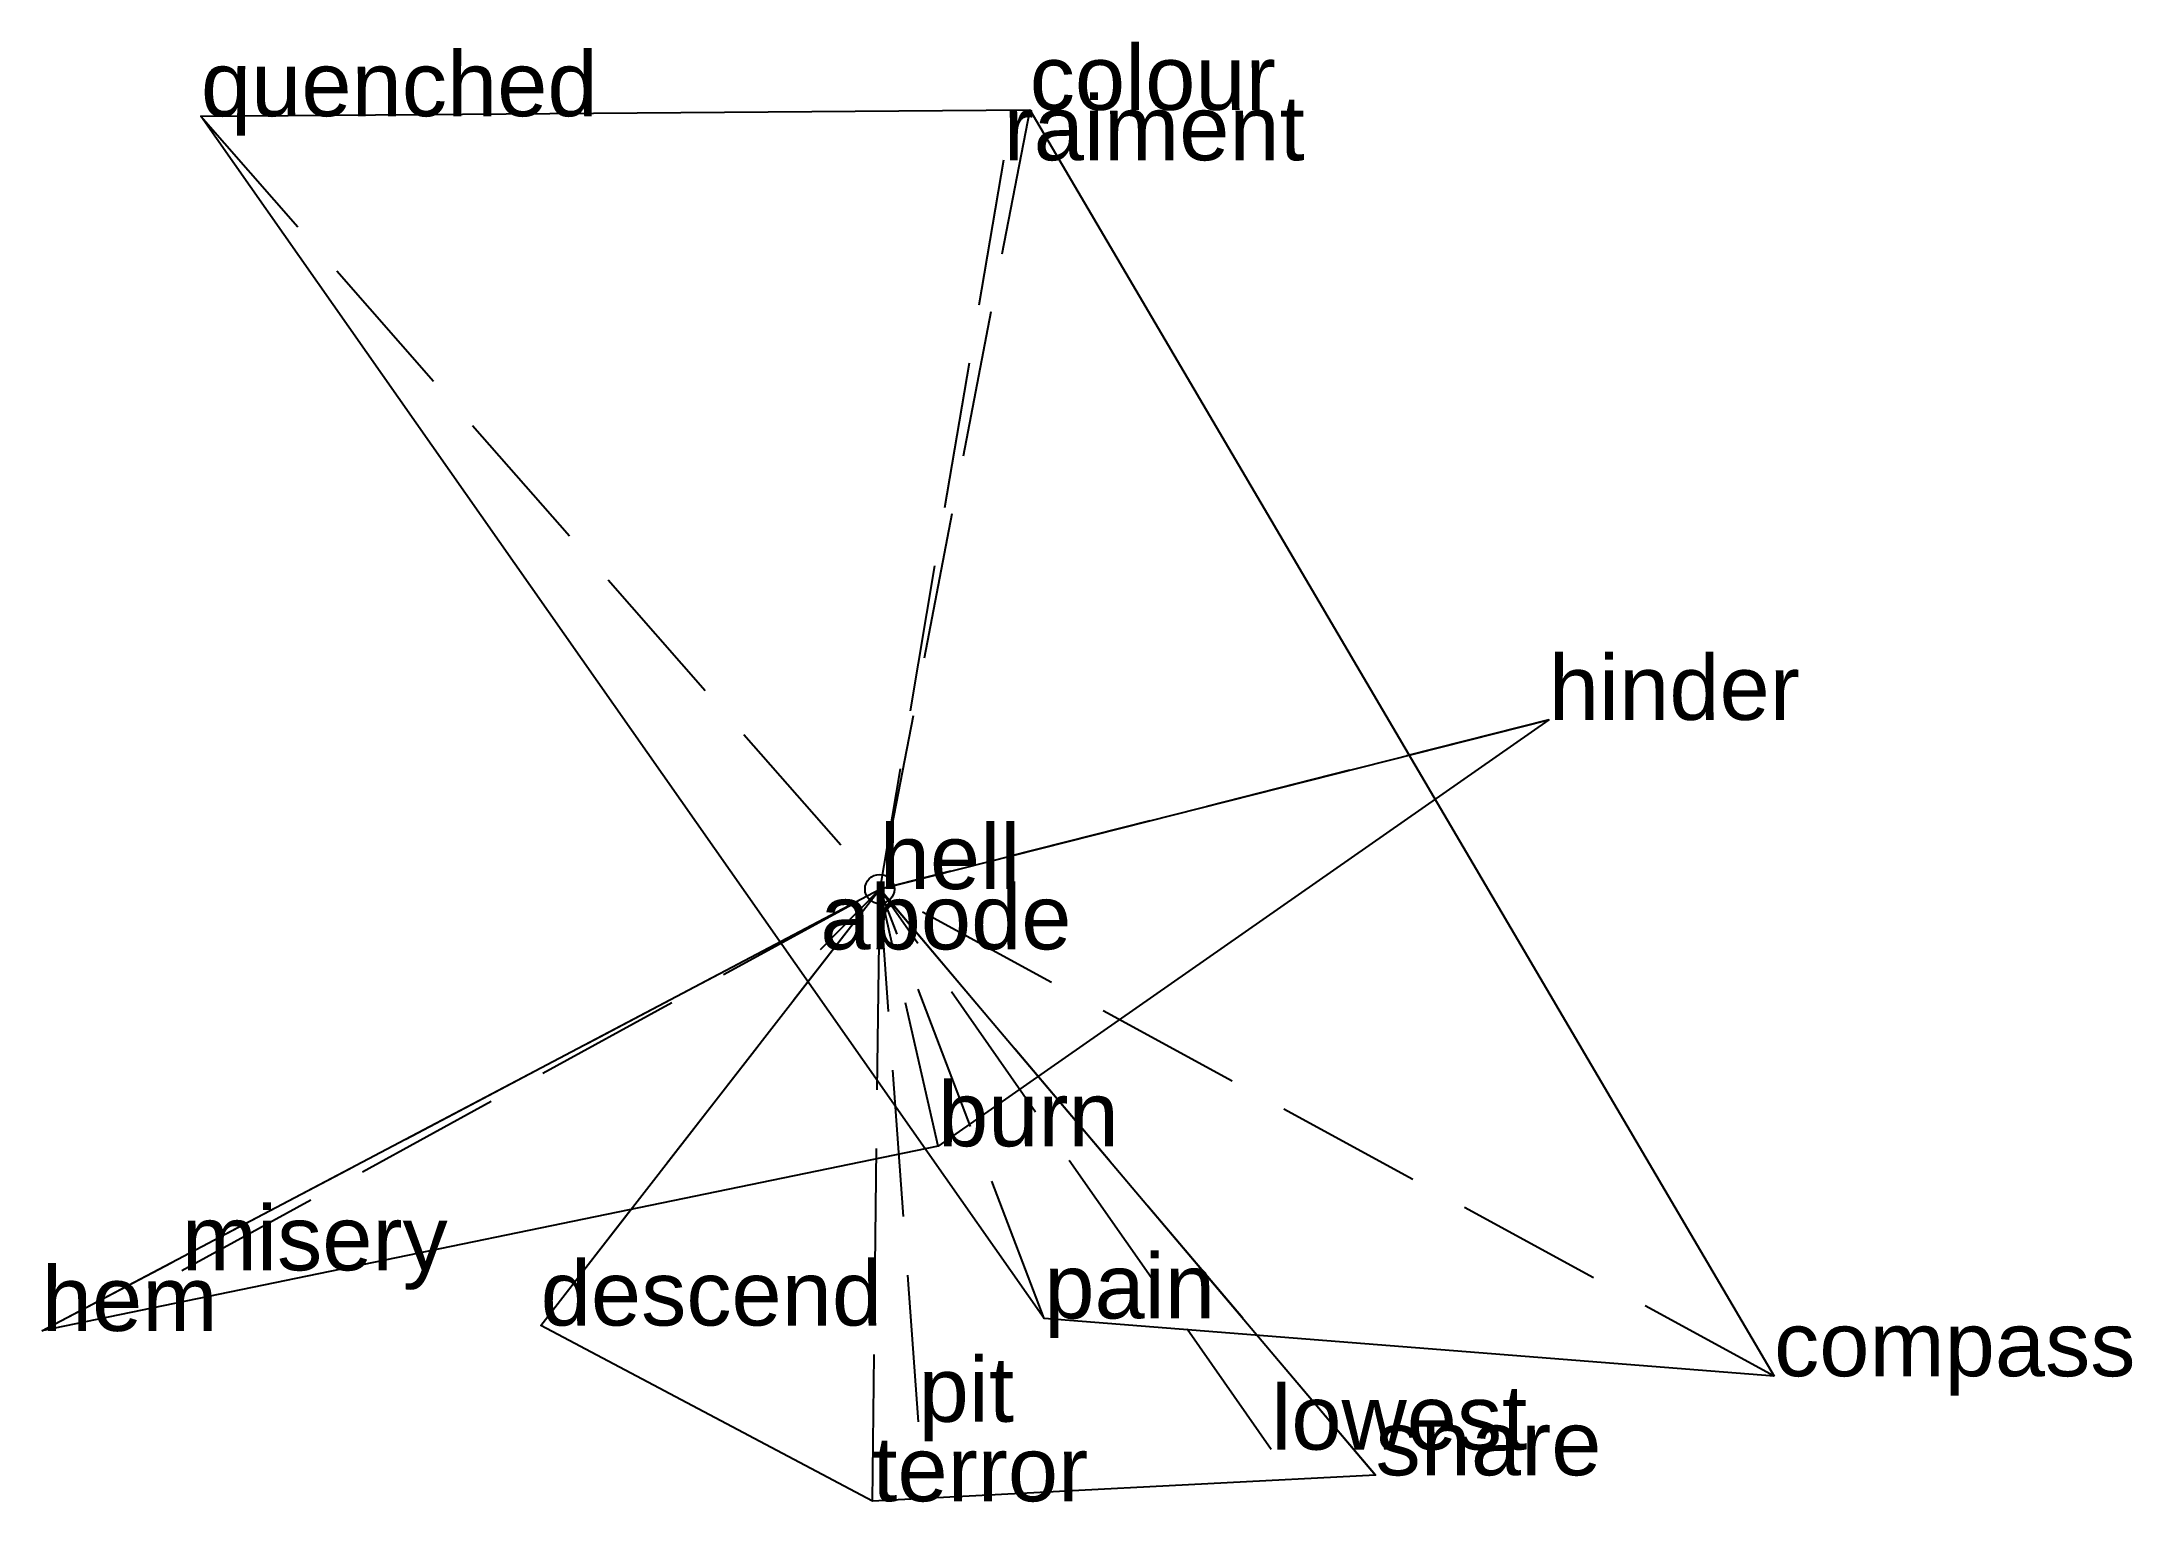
# Model space of a CAD drawing. Extents: x -1.43 to 2.13, y -1.04 to 1.44.
import ezdxf

# ---------------------------------------------------------------- set-up
doc = ezdxf.new("R2010")
doc.units = 0
doc.linetypes.add('DASHED2', pattern=[0.3, 0.25, -0.05])
for name, color, linetype in [('TEXT_nt', 1, 'CONTINUOUS'), ('TEXT_ot', 1, 'CONTINUOUS'), ('TEXT_q', 1, 'CONTINUOUS')]:
    doc.layers.add(name, color=color, linetype=linetype)
doc.styles.get("Standard").update_dxf_attribs({"font": 'arial.ttf'})

# ---------------------------------------------------------------- blocks, each defined once
blk = doc.blocks.new('ot-hell')
at = {"layer": 'LINES_ot', "linetype": 'DASHED2'}
for p in [(-0.5768, -0.7425), (-0.0125, -1.0415), (0, 0), (0.0662, -0.9063), (0.6661, -0.9536), (0.8436, -0.9973)]:
    blk.add_line(p, (0, 0), dxfattribs=at)
at = {"layer": 'ORIGIN_ot'}
blk.add_circle((0, 0), 0.025, dxfattribs=at)
at = {"layer": 'TEXT_ot'}
for s, p in [('hell', (0, 0)), ('descend', (-0.5768, -0.7425)), ('pit', (0.0662, -0.9063)), ('lowest', (0.6661, -0.9536)), ('snare', (0.8436, -0.9973)), ('terror', (-0.0125, -1.0415))]:
    blk.add_text(s, height=0.11, dxfattribs=at).set_placement(p)
blk = doc.blocks.new('nt-hell')
at = {"layer": 'LINES_nt', "linetype": 'DASHED2'}
for p in [(0.2552, 1.3255), (-1.1549, 1.3147), (0.2108, 1.2398), (0, 0), (1.5216, -0.8288), (0.28, -0.7305)]:
    blk.add_line(p, (0, 0), dxfattribs=at)
at = {"layer": 'ORIGIN_nt'}
blk.add_circle((0, 0), 0.025, dxfattribs=at)
at = {"layer": 'TEXT_nt'}
for s, p in [('quenched', (-1.1549, 1.3147)), ('colour', (0.2552, 1.3255)), ('raiment', (0.2108, 1.2398)), ('hell', (0, 0)), ('pain', (0.28, -0.7305)), ('compass', (1.5216, -0.8288))]:
    blk.add_text(s, height=0.11, dxfattribs=at).set_placement(p)
blk = doc.blocks.new('q-hell')
at = {"layer": 'LINES_q', "linetype": 'DASHED2'}
for p in [(1.1384, 0.2878), (-1.4256, -0.7517), (-1.1874, -0.6486), (-0.101, -0.1026), (0, 0), (0.0992, -0.4376)]:
    blk.add_line(p, (0, 0), dxfattribs=at)
at = {"layer": 'ORIGIN_q'}
blk.add_circle((0, 0), 0.025, dxfattribs=at)
at = {"layer": 'TEXT_q'}
for s, p in [('hinder', (1.1384, 0.2878)), ('hell', (0, 0)), ('abode', (-0.101, -0.1026)), ('burn', (0.0992, -0.4376)), ('misery', (-1.1874, -0.6486)), ('hem', (-1.4256, -0.7517))]:
    blk.add_text(s, height=0.11, dxfattribs=at).set_placement(p)

msp = doc.modelspace()

# ---------------------------------------------------------------- linework, layer by layer
at = {"layer": 'OUTLINE_nt', "linetype": 'CONTINUOUS'}
msp.add_polyline3d([(1.5216, -0.8288, 0), (0.28, -0.7305, 0), (-1.1549, 1.3147, 0), (0.2552, 1.3255, 0), (1.5216, -0.8288, 0)], close=True, dxfattribs=at)
at = {"layer": 'OUTLINE_ot', "linetype": 'CONTINUOUS'}
msp.add_polyline3d([(-0.0125, -1.0415, 0), (-0.5768, -0.7425, 0), (0, 0, 0), (0.8436, -0.9973, 0), (-0.0125, -1.0415, 0)], close=True, dxfattribs=at)
at = {"layer": 'OUTLINE_q', "linetype": 'CONTINUOUS'}
msp.add_polyline3d([(-1.4256, -0.7517, 0), (0, 0, 0), (1.1384, 0.2878, 0), (0.0992, -0.4376, 0), (-1.4256, -0.7517, 0)], close=True, dxfattribs=at)

# ---------------------------------------------------------------- block references
for name in ['nt-hell', 'q-hell', 'ot-hell']:
    msp.add_blockref(name, (0, 0))

doc.saveas('drawing.dxf')
